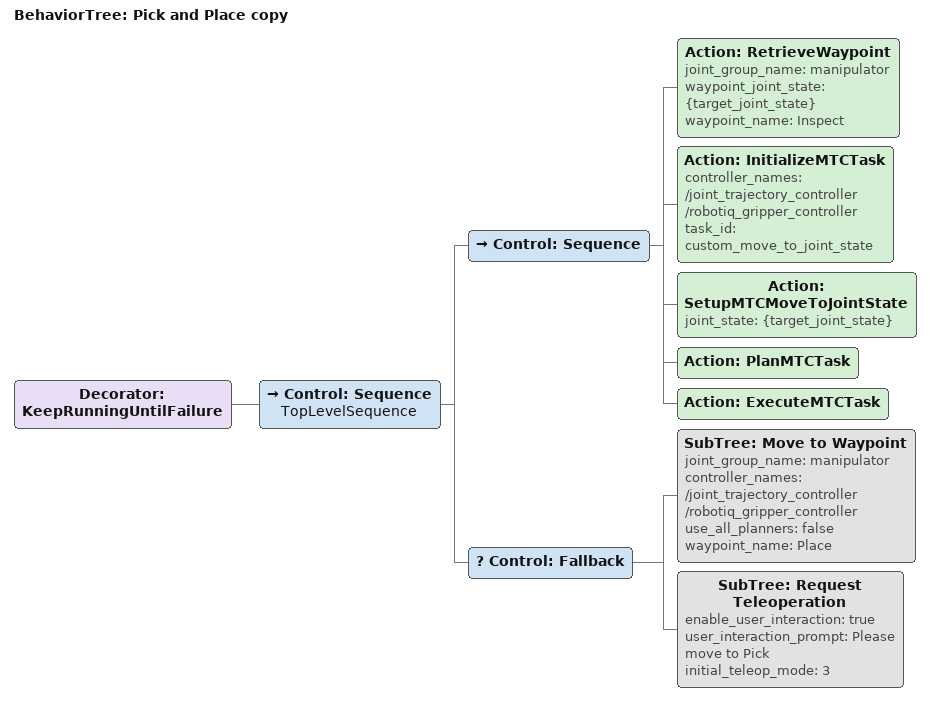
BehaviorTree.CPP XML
<?xml version='1.0' encoding='UTF-8'?>
<root BTCPP_format="4" main_tree_to_execute="Pick and Place copy">
  <BehaviorTree ID="Pick and Place copy" _description="" _hardcoded="false">
    <Decorator ID="KeepRunningUntilFailure">
      <Control ID="Sequence" name="TopLevelSequence">
        <Control ID="Sequence">
          <Action ID="RetrieveWaypoint" joint_group_name="manipulator" waypoint_joint_state="{target_joint_state}" waypoint_name="Inspect"/>
          <Action ID="InitializeMTCTask" controller_names="/joint_trajectory_controller /robotiq_gripper_controller" task_id="custom_move_to_joint_state"/>
          <Action ID="SetupMTCMoveToJointState" joint_state="{target_joint_state}"/>
          <Action ID="PlanMTCTask"/>
          <Action ID="ExecuteMTCTask"/>
        </Control>
        <Control ID="Fallback">
          <SubTree ID="Move to Waypoint" joint_group_name="manipulator" controller_names="/joint_trajectory_controller /robotiq_gripper_controller" use_all_planners="false" waypoint_name="Place"/>
          <SubTree ID="Request Teleoperation" enable_user_interaction="true" user_interaction_prompt="Please move to Pick" initial_teleop_mode="3"/>
        </Control>
      </Control>
    </Decorator>
  </BehaviorTree>
</root>
